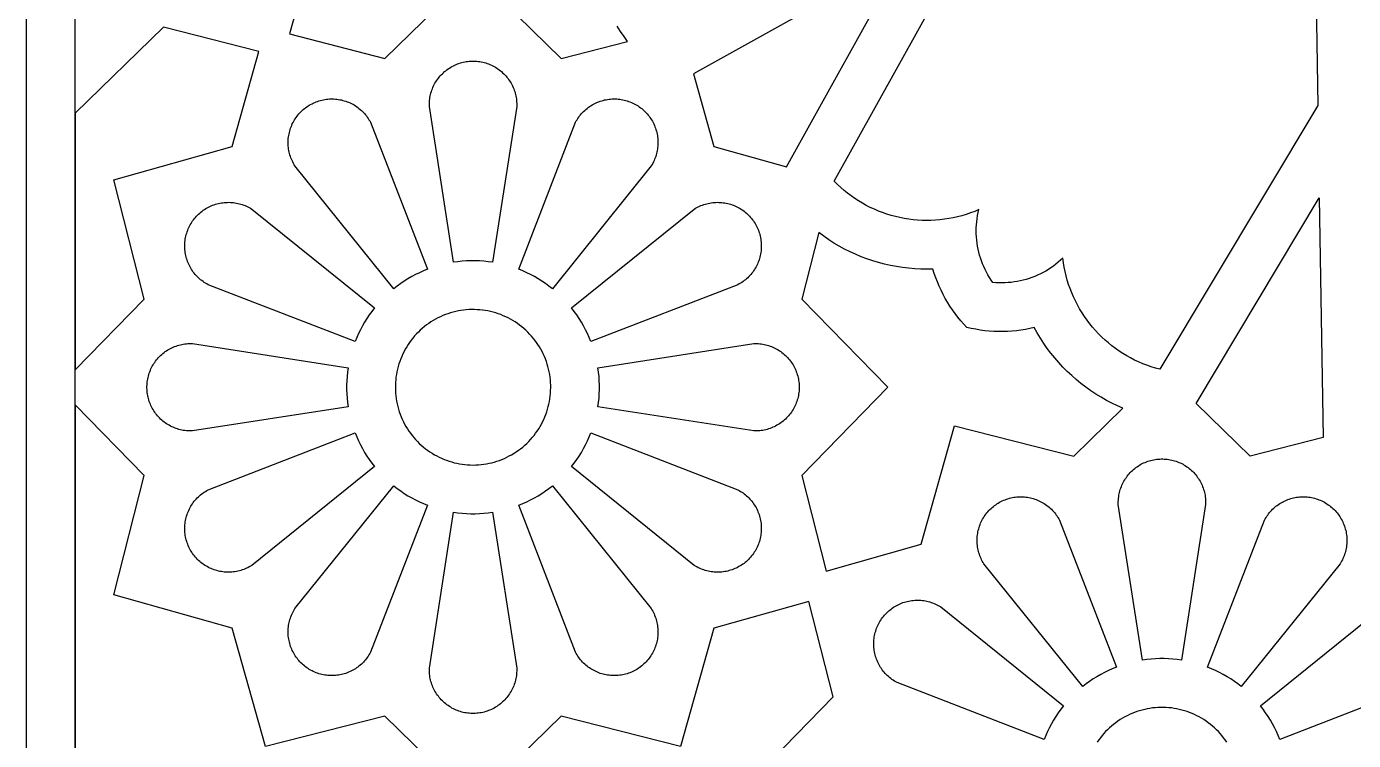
# Model space of a CAD drawing. Extents: x 0 to 1266, y 0 to 1438.
# Drawn here: x 318.7 to 590.9, y 423.7 to 570.1 of the extents above; entities that cross this region are included whole.
import ezdxf

# ---------------------------------------------------------------- set-up
doc = ezdxf.new("R2010")
doc.units = 0
doc.layers.add('Default_Layer', color=1, linetype='CONTINUOUS')

msp = doc.modelspace()

# ---------------------------------------------------------------- linework, layer by layer
at = {"layer": 'Default_Layer'}
for points in [[(318.66, 1338.2), (947.76, 1338.2), (947.76, 100), (318.66, 100), (318.66, 1338.2)], [(328.66, 110), (328.66, 1328.2), (937.76, 1328.2), (937.76, 110), (328.66, 110)], [(474.56, 541.36), (498.45, 584.34), (455.47, 560.45), (459.65, 545.54), (474.56, 541.36)], [(328.66, 499.76), (342.8, 514.23), (336.55, 538.72), (360.88, 545.54), (366.35, 565.03), (346.74, 570.03), (328.66, 552.37), (328.66, 499.76)], [(414.25, 521.79), (413.37, 521.91), (412.49, 522), (411.6, 522.06), (410.71, 522.09), (409.82, 522.09), (408.93, 522.06), (408.05, 522), (407.16, 521.91), (406.28, 521.79), (401.31, 553.74), (401.31, 554.05), (401.31, 554.36), (401.32, 554.67), (401.35, 554.98), (401.38, 555.28), (401.43, 555.59), (401.49, 555.9), (401.56, 556.2), (401.63, 556.5), (401.72, 556.8), (401.82, 557.09), (401.93, 557.38), (402.05, 557.67), (402.18, 557.95), (402.32, 558.23), (402.46, 558.5), (402.62, 558.77), (402.79, 559.03), (402.96, 559.29), (403.15, 559.54), (403.34, 559.78), (403.54, 560.02), (403.75, 560.25), (403.97, 560.47), (404.19, 560.68), (404.42, 560.89), (404.66, 561.09), (404.91, 561.28), (405.16, 561.46), (405.42, 561.63), (405.68, 561.8), (405.95, 561.95), (406.23, 562.1), (406.51, 562.23), (406.79, 562.36), (407.08, 562.47), (407.37, 562.58), (407.67, 562.67), (407.96, 562.76), (408.27, 562.83), (408.57, 562.9), (408.88, 562.95), (409.18, 562.99), (409.49, 563.02), (409.8, 563.05), (410.11, 563.06), (410.42, 563.06), (410.73, 563.05), (411.04, 563.02), (411.35, 562.99), (411.66, 562.95), (411.96, 562.9), (412.27, 562.83), (412.57, 562.76), (412.87, 562.67), (413.16, 562.58), (413.46, 562.47), (413.74, 562.36), (414.03, 562.23), (414.31, 562.1), (414.58, 561.95), (414.85, 561.8), (415.12, 561.63), (415.37, 561.46), (415.63, 561.28), (415.87, 561.09), (416.11, 560.89), (416.34, 560.68), (416.57, 560.47), (416.78, 560.25), (416.99, 560.02), (417.19, 559.78), (417.39, 559.54), (417.57, 559.29), (417.75, 559.03), (417.91, 558.77), (418.07, 558.5), (418.22, 558.23), (418.36, 557.95), (418.49, 557.67), (418.61, 557.38), (418.71, 557.09), (418.81, 556.8), (418.9, 556.5), (418.98, 556.2), (419.05, 555.9), (419.1, 555.59), (419.15, 555.28), (419.19, 554.98), (419.21, 554.67), (419.23, 554.36), (419.23, 554.05), (419.22, 553.74), (414.25, 521.79)], [(400.9, 520.35), (400.08, 520.01), (399.27, 519.65), (398.47, 519.26), (397.68, 518.84), (396.91, 518.4), (396.16, 517.92), (395.42, 517.43), (394.7, 516.91), (394, 516.36), (373.72, 541.54), (373.56, 541.81), (373.41, 542.08), (373.27, 542.36), (373.13, 542.64), (373.01, 542.92), (372.9, 543.21), (372.79, 543.5), (372.7, 543.8), (372.62, 544.1), (372.55, 544.4), (372.48, 544.7), (372.43, 545.01), (372.39, 545.32), (372.36, 545.63), (372.34, 545.94), (372.34, 546.25), (372.34, 546.56), (372.35, 546.87), (372.37, 547.18), (372.41, 547.49), (372.45, 547.79), (372.51, 548.1), (372.58, 548.4), (372.65, 548.7), (372.74, 549), (372.84, 549.3), (372.95, 549.59), (373.06, 549.87), (373.19, 550.16), (373.33, 550.44), (373.48, 550.71), (373.63, 550.98), (373.8, 551.24), (373.97, 551.5), (374.16, 551.75), (374.35, 551.99), (374.55, 552.23), (374.76, 552.46), (374.97, 552.68), (375.2, 552.9), (375.43, 553.11), (375.67, 553.3), (375.91, 553.5), (376.16, 553.68), (376.42, 553.85), (376.68, 554.02), (376.95, 554.17), (377.23, 554.32), (377.5, 554.45), (377.79, 554.58), (378.08, 554.7), (378.37, 554.8), (378.66, 554.9), (378.96, 554.99), (379.26, 555.06), (379.57, 555.13), (379.87, 555.18), (380.18, 555.23), (380.49, 555.26), (380.8, 555.28), (381.11, 555.29), (381.42, 555.29), (381.73, 555.28), (382.04, 555.26), (382.35, 555.23), (382.65, 555.19), (382.96, 555.14), (383.26, 555.08), (383.57, 555), (383.86, 554.92), (384.16, 554.83), (384.45, 554.72), (384.74, 554.61), (385.03, 554.48), (385.31, 554.35), (385.58, 554.2), (385.85, 554.05), (386.12, 553.89), (386.38, 553.72), (386.63, 553.54), (386.87, 553.35), (387.11, 553.15), (387.35, 552.95), (387.57, 552.73), (387.79, 552.51), (388, 552.28), (388.2, 552.05), (388.4, 551.8), (388.58, 551.55), (388.76, 551.3), (388.92, 551.04), (389.08, 550.77), (389.23, 550.5), (400.9, 520.35)], [(426.54, 516.36), (425.83, 516.91), (425.11, 517.43), (424.38, 517.92), (423.62, 518.4), (422.85, 518.84), (422.07, 519.26), (421.27, 519.65), (420.46, 520.01), (419.63, 520.35), (431.3, 550.5), (431.45, 550.77), (431.61, 551.04), (431.78, 551.3), (431.95, 551.55), (432.14, 551.8), (432.33, 552.05), (432.53, 552.28), (432.75, 552.51), (432.96, 552.73), (433.19, 552.95), (433.42, 553.15), (433.66, 553.35), (433.91, 553.54), (434.16, 553.72), (434.42, 553.89), (434.68, 554.05), (434.95, 554.2), (435.23, 554.35), (435.51, 554.48), (435.79, 554.61), (436.08, 554.72), (436.37, 554.83), (436.67, 554.92), (436.97, 555), (437.27, 555.08), (437.57, 555.14), (437.88, 555.19), (438.19, 555.23), (438.5, 555.26), (438.81, 555.28), (439.12, 555.29), (439.43, 555.29), (439.74, 555.28), (440.05, 555.26), (440.36, 555.23), (440.66, 555.18), (440.97, 555.13), (441.27, 555.06), (441.57, 554.99), (441.87, 554.9), (442.17, 554.8), (442.46, 554.7), (442.75, 554.58), (443.03, 554.45), (443.31, 554.32), (443.58, 554.17), (443.85, 554.02), (444.12, 553.85), (444.37, 553.68), (444.62, 553.5), (444.87, 553.3), (445.11, 553.11), (445.34, 552.9), (445.56, 552.68), (445.78, 552.46), (445.99, 552.23), (446.19, 551.99), (446.38, 551.75), (446.56, 551.5), (446.74, 551.24), (446.9, 550.98), (447.06, 550.71), (447.21, 550.44), (447.34, 550.16), (447.47, 549.87), (447.59, 549.59), (447.7, 549.3), (447.79, 549), (447.88, 548.7), (447.96, 548.4), (448.02, 548.1), (448.08, 547.79), (448.13, 547.49), (448.16, 547.18), (448.18, 546.87), (448.2, 546.56), (448.2, 546.25), (448.19, 545.94), (448.17, 545.63), (448.14, 545.32), (448.1, 545.01), (448.05, 544.7), (447.99, 544.4), (447.92, 544.1), (447.83, 543.8), (447.74, 543.5), (447.64, 543.21), (447.52, 542.92), (447.4, 542.64), (447.27, 542.36), (447.13, 542.08), (446.97, 541.81), (446.81, 541.54), (426.54, 516.36)], [(390.06, 512.42), (389.52, 511.72), (388.99, 511), (388.5, 510.26), (388.03, 509.51), (387.58, 508.74), (387.16, 507.95), (386.77, 507.15), (386.41, 506.34), (386.07, 505.52), (355.92, 517.19), (355.65, 517.34), (355.38, 517.5), (355.12, 517.66), (354.87, 517.84), (354.62, 518.03), (354.38, 518.22), (354.14, 518.42), (353.91, 518.63), (353.69, 518.85), (353.48, 519.08), (353.27, 519.31), (353.07, 519.55), (352.88, 519.79), (352.7, 520.05), (352.53, 520.31), (352.37, 520.57), (352.22, 520.84), (352.07, 521.12), (351.94, 521.4), (351.82, 521.68), (351.7, 521.97), (351.6, 522.26), (351.5, 522.56), (351.42, 522.86), (351.35, 523.16), (351.28, 523.46), (351.23, 523.77), (351.19, 524.08), (351.16, 524.39), (351.14, 524.69), (351.13, 525.01), (351.13, 525.32), (351.14, 525.63), (351.16, 525.94), (351.2, 526.24), (351.24, 526.55), (351.3, 526.86), (351.36, 527.16), (351.44, 527.46), (351.52, 527.76), (351.62, 528.06), (351.73, 528.35), (351.84, 528.63), (351.97, 528.92), (352.11, 529.2), (352.25, 529.47), (352.41, 529.74), (352.57, 530), (352.74, 530.26), (352.93, 530.51), (353.12, 530.76), (353.32, 531), (353.52, 531.23), (353.74, 531.45), (353.96, 531.67), (354.19, 531.87), (354.43, 532.07), (354.67, 532.27), (354.92, 532.45), (355.18, 532.62), (355.44, 532.79), (355.71, 532.95), (355.99, 533.09), (356.26, 533.23), (356.55, 533.36), (356.83, 533.48), (357.13, 533.58), (357.42, 533.68), (357.72, 533.77), (358.02, 533.85), (358.32, 533.91), (358.63, 533.97), (358.94, 534.01), (359.24, 534.05), (359.55, 534.07), (359.86, 534.08), (360.17, 534.09), (360.48, 534.08), (360.79, 534.06), (361.1, 534.03), (361.41, 533.99), (361.72, 533.94), (362.02, 533.88), (362.32, 533.8), (362.62, 533.72), (362.92, 533.63), (363.21, 533.53), (363.5, 533.41), (363.79, 533.29), (364.07, 533.16), (364.34, 533.01), (364.61, 532.86), (364.88, 532.7), (390.06, 512.42)], [(434.46, 505.52), (434.12, 506.34), (433.76, 507.15), (433.37, 507.95), (432.95, 508.74), (432.51, 509.51), (432.04, 510.26), (431.54, 511), (431.02, 511.72), (430.47, 512.42), (455.66, 532.7), (455.92, 532.86), (456.19, 533.01), (456.47, 533.16), (456.75, 533.29), (457.03, 533.41), (457.32, 533.53), (457.62, 533.63), (457.91, 533.72), (458.21, 533.8), (458.51, 533.88), (458.82, 533.94), (459.12, 533.99), (459.43, 534.03), (459.74, 534.06), (460.05, 534.08), (460.36, 534.09), (460.67, 534.08), (460.98, 534.07), (461.29, 534.05), (461.6, 534.01), (461.91, 533.97), (462.21, 533.91), (462.52, 533.85), (462.82, 533.77), (463.11, 533.68), (463.41, 533.58), (463.7, 533.48), (463.99, 533.36), (464.27, 533.23), (464.55, 533.09), (464.82, 532.95), (465.09, 532.79), (465.35, 532.62), (465.61, 532.45), (465.86, 532.27), (466.1, 532.07), (466.34, 531.87), (466.57, 531.67), (466.8, 531.45), (467.01, 531.23), (467.22, 531), (467.42, 530.76), (467.61, 530.51), (467.79, 530.26), (467.96, 530), (468.13, 529.74), (468.28, 529.47), (468.43, 529.2), (468.57, 528.92), (468.69, 528.63), (468.81, 528.35), (468.92, 528.06), (469.01, 527.76), (469.1, 527.46), (469.17, 527.16), (469.24, 526.86), (469.29, 526.55), (469.34, 526.24), (469.37, 525.94), (469.39, 525.63), (469.41, 525.32), (469.41, 525.01), (469.4, 524.69), (469.38, 524.39), (469.35, 524.08), (469.3, 523.77), (469.25, 523.46), (469.19, 523.16), (469.12, 522.86), (469.03, 522.56), (468.94, 522.26), (468.83, 521.97), (468.72, 521.68), (468.6, 521.4), (468.46, 521.12), (468.32, 520.84), (468.16, 520.57), (468, 520.31), (467.83, 520.05), (467.65, 519.79), (467.46, 519.55), (467.26, 519.31), (467.06, 519.08), (466.84, 518.85), (466.62, 518.63), (466.39, 518.42), (466.16, 518.22), (465.92, 518.03), (465.67, 517.84), (465.41, 517.66), (465.15, 517.5), (464.88, 517.34), (464.61, 517.19), (434.46, 505.52)], [(584.68, 485.85), (569.69, 482.01), (558.61, 492.83), (583.89, 535.01), (584.68, 485.85)], [(481.21, 527.87), (477.73, 514.23), (495.39, 496.15), (477.73, 478.08), (482.74, 458.47), (502.22, 463.94), (509.05, 488.27), (533.53, 482.01), (543.6, 491.85), (542.45, 492.35), (541.32, 492.89), (540.21, 493.47), (539.12, 494.09), (538.05, 494.74), (537.01, 495.43), (535.98, 496.16), (534.99, 496.92), (534.02, 497.72), (533.08, 498.54), (532.16, 499.4), (531.28, 500.29), (530.43, 501.21), (529.61, 502.16), (528.82, 503.13), (528.07, 504.14), (527.35, 505.16), (526.67, 506.21), (526.02, 507.29), (525.42, 508.38), (524.51, 508.18), (523.59, 508), (522.67, 507.85), (521.75, 507.73), (520.82, 507.64), (519.89, 507.58), (518.96, 507.56), (518.03, 507.56), (517.1, 507.6), (516.17, 507.66), (515.25, 507.76), (514.32, 507.88), (513.41, 508.04), (512.49, 508.22), (511.59, 508.44), (510.95, 509.11), (510.33, 509.81), (509.74, 510.53), (509.17, 511.27), (508.62, 512.02), (508.1, 512.79), (507.61, 513.58), (507.14, 514.39), (506.69, 515.21), (506.28, 516.04), (505.89, 516.89), (505.53, 517.75), (505.2, 518.62), (504.9, 519.5), (504.63, 520.39), (503.37, 520.37), (502.12, 520.39), (500.87, 520.45), (499.62, 520.56), (498.38, 520.71), (497.14, 520.91), (495.91, 521.14), (494.68, 521.42), (493.47, 521.74), (492.27, 522.1), (491.09, 522.5), (489.91, 522.94), (488.76, 523.43), (487.62, 523.95), (486.5, 524.51), (485.39, 525.11), (484.32, 525.74), (483.26, 526.42), (482.22, 527.13), (481.21, 527.87)], [(394.83, 492.19), (394.97, 491.66), (395.14, 491.13), (395.32, 490.61), (395.52, 490.09), (395.74, 489.59), (395.98, 489.09), (396.23, 488.59), (396.5, 488.11), (396.79, 487.64), (397.1, 487.18), (397.41, 486.72), (397.75, 486.28), (398.1, 485.85), (398.46, 485.44), (398.84, 485.04), (399.24, 484.65), (399.64, 484.27), (400.06, 483.91), (400.49, 483.56), (400.94, 483.23), (401.39, 482.91), (401.85, 482.61), (402.33, 482.33), (402.81, 482.06), (403.31, 481.81), (403.81, 481.58), (404.32, 481.36), (404.84, 481.17), (405.36, 480.99), (405.89, 480.83), (406.42, 480.68), (406.96, 480.56), (407.51, 480.45), (408.05, 480.37), (408.6, 480.3), (409.15, 480.25), (409.71, 480.22), (410.26, 480.21), (410.81, 480.22), (411.37, 480.25), (411.92, 480.3), (412.47, 480.37), (413.01, 480.45), (413.56, 480.56), (414.1, 480.68), (414.63, 480.82), (415.16, 480.98), (415.68, 481.16), (416.2, 481.36), (416.71, 481.57), (417.21, 481.81), (417.71, 482.06), (418.19, 482.32), (418.67, 482.61), (419.13, 482.91), (419.59, 483.22), (420.03, 483.55), (420.46, 483.9), (420.88, 484.26), (421.29, 484.64), (421.68, 485.02), (422.06, 485.43), (422.42, 485.84), (422.78, 486.27), (423.11, 486.71), (423.43, 487.16), (423.74, 487.63), (424.02, 488.1), (424.29, 488.58), (424.55, 489.07), (424.79, 489.57), (425.01, 490.08), (425.21, 490.59), (425.39, 491.12), (425.56, 491.64), (425.7, 492.18), (425.83, 492.72), (425.94, 493.26), (426.03, 493.8), (426.11, 494.35), (426.16, 494.9), (426.19, 495.46), (426.21, 496.01), (426.2, 496.56), (426.18, 497.12), (426.14, 497.67), (426.08, 498.22), (425.99, 498.76), (425.89, 499.31), (425.78, 499.85), (425.64, 500.38), (425.48, 500.92), (425.31, 501.44), (425.11, 501.96), (424.9, 502.47), (424.68, 502.98), (424.43, 503.47), (424.17, 503.96), (423.89, 504.44), (423.59, 504.9), (423.28, 505.36), (422.95, 505.81), (422.61, 506.24), (422.25, 506.66), (421.88, 507.07), (421.5, 507.47), (421.1, 507.85), (420.68, 508.22), (420.26, 508.58), (419.82, 508.92), (419.37, 509.24), (418.91, 509.55), (418.44, 509.84), (417.96, 510.12), (417.47, 510.37), (416.98, 510.62), (416.47, 510.84), (415.96, 511.05), (415.44, 511.24), (414.91, 511.41), (414.38, 511.56), (413.84, 511.69), (413.3, 511.81), (412.76, 511.9), (412.21, 511.98), (411.66, 512.04), (411.1, 512.07), (410.55, 512.09), (410, 512.09), (409.45, 512.08), (408.89, 512.04), (408.34, 511.98), (407.79, 511.9), (407.25, 511.81), (406.71, 511.69), (406.17, 511.56), (405.64, 511.41), (405.11, 511.24), (404.59, 511.05), (404.08, 510.85), (403.57, 510.62), (403.07, 510.38), (402.58, 510.12), (402.1, 509.85), (401.63, 509.56), (401.17, 509.25), (400.73, 508.93), (400.29, 508.59), (399.86, 508.23), (399.45, 507.86), (399.05, 507.48), (398.66, 507.09), (398.29, 506.68), (397.93, 506.25), (397.59, 505.82), (397.26, 505.37), (396.95, 504.92), (396.65, 504.45), (396.37, 503.97), (396.11, 503.49), (395.87, 502.99), (395.64, 502.49), (395.43, 501.97), (395.23, 501.46), (395.06, 500.93), (394.9, 500.4), (394.76, 499.86), (394.64, 499.32), (394.54, 498.78), (394.46, 498.23), (394.4, 497.68), (394.36, 497.13), (394.33, 496.58), (394.33, 496.02), (394.34, 495.47), (394.37, 494.92), (394.43, 494.37), (394.5, 493.82), (394.59, 493.27), (394.7, 492.73), (394.83, 492.19)], [(384.63, 500.14), (384.51, 499.26), (384.42, 498.38), (384.36, 497.49), (384.33, 496.6), (384.33, 495.71), (384.36, 494.82), (384.42, 493.93), (384.51, 493.05), (384.63, 492.17), (352.69, 487.2), (352.38, 487.19), (352.07, 487.2), (351.76, 487.21), (351.45, 487.24), (351.14, 487.27), (350.83, 487.32), (350.53, 487.38), (350.22, 487.44), (349.92, 487.52), (349.62, 487.61), (349.33, 487.71), (349.04, 487.82), (348.75, 487.94), (348.47, 488.06), (348.19, 488.2), (347.92, 488.35), (347.65, 488.51), (347.39, 488.68), (347.13, 488.85), (346.88, 489.03), (346.64, 489.23), (346.4, 489.43), (346.17, 489.64), (345.95, 489.86), (345.74, 490.08), (345.53, 490.31), (345.33, 490.55), (345.14, 490.8), (344.96, 491.05), (344.79, 491.31), (344.63, 491.57), (344.47, 491.84), (344.33, 492.11), (344.19, 492.39), (344.07, 492.68), (343.95, 492.97), (343.85, 493.26), (343.75, 493.55), (343.67, 493.85), (343.59, 494.15), (343.53, 494.46), (343.47, 494.76), (343.43, 495.07), (343.4, 495.38), (343.38, 495.69), (343.37, 496), (343.37, 496.31), (343.38, 496.62), (343.4, 496.93), (343.43, 497.24), (343.47, 497.55), (343.53, 497.85), (343.59, 498.16), (343.67, 498.46), (343.75, 498.76), (343.85, 499.05), (343.95, 499.34), (344.07, 499.63), (344.19, 499.92), (344.33, 500.2), (344.47, 500.47), (344.63, 500.74), (344.79, 501), (344.96, 501.26), (345.14, 501.51), (345.33, 501.76), (345.53, 502), (345.74, 502.23), (345.95, 502.45), (346.17, 502.67), (346.4, 502.88), (346.64, 503.08), (346.88, 503.27), (347.13, 503.46), (347.39, 503.63), (347.65, 503.8), (347.92, 503.96), (348.19, 504.11), (348.47, 504.24), (348.75, 504.37), (349.04, 504.49), (349.33, 504.6), (349.62, 504.7), (349.92, 504.79), (350.22, 504.87), (350.53, 504.93), (350.83, 504.99), (351.14, 505.04), (351.45, 505.07), (351.76, 505.1), (352.07, 505.11), (352.38, 505.12), (352.69, 505.11), (384.63, 500.14)], [(435.9, 492.17), (436.02, 493.05), (436.11, 493.93), (436.17, 494.82), (436.21, 495.71), (436.21, 496.6), (436.17, 497.49), (436.11, 498.38), (436.02, 499.26), (435.9, 500.14), (467.85, 505.11), (468.16, 505.12), (468.47, 505.11), (468.78, 505.1), (469.09, 505.07), (469.4, 505.04), (469.7, 504.99), (470.01, 504.93), (470.31, 504.87), (470.61, 504.79), (470.91, 504.7), (471.2, 504.6), (471.5, 504.49), (471.78, 504.37), (472.06, 504.24), (472.34, 504.11), (472.62, 503.96), (472.88, 503.8), (473.15, 503.63), (473.4, 503.46), (473.65, 503.27), (473.89, 503.08), (474.13, 502.88), (474.36, 502.67), (474.58, 502.45), (474.8, 502.23), (475, 502), (475.2, 501.76), (475.39, 501.51), (475.57, 501.26), (475.75, 501), (475.91, 500.74), (476.06, 500.47), (476.21, 500.2), (476.34, 499.92), (476.47, 499.63), (476.58, 499.34), (476.69, 499.05), (476.78, 498.76), (476.87, 498.46), (476.94, 498.16), (477.01, 497.85), (477.06, 497.55), (477.1, 497.24), (477.14, 496.93), (477.16, 496.62), (477.17, 496.31), (477.17, 496), (477.16, 495.69), (477.14, 495.38), (477.1, 495.07), (477.06, 494.76), (477.01, 494.46), (476.94, 494.15), (476.87, 493.85), (476.78, 493.55), (476.69, 493.26), (476.58, 492.97), (476.47, 492.68), (476.34, 492.39), (476.21, 492.11), (476.06, 491.84), (475.91, 491.57), (475.75, 491.31), (475.57, 491.05), (475.39, 490.8), (475.2, 490.55), (475, 490.31), (474.8, 490.08), (474.58, 489.86), (474.36, 489.64), (474.13, 489.43), (473.89, 489.23), (473.65, 489.03), (473.4, 488.85), (473.15, 488.68), (472.88, 488.51), (472.62, 488.35), (472.34, 488.2), (472.06, 488.06), (471.78, 487.94), (471.5, 487.82), (471.2, 487.71), (470.91, 487.61), (470.61, 487.52), (470.31, 487.44), (470.01, 487.38), (469.7, 487.32), (469.4, 487.27), (469.09, 487.24), (468.78, 487.21), (468.47, 487.2), (468.16, 487.19), (467.85, 487.2), (435.9, 492.17)], [(328.66, 492.55), (328.66, 336.55), (342.8, 351.02), (336.55, 375.51), (360.88, 382.33), (367.71, 406.67), (392.19, 400.41), (406.67, 414.55), (392.19, 428.69), (367.71, 422.44), (360.88, 446.77), (336.55, 453.59), (342.8, 478.08), (328.66, 492.55)], [(386.07, 486.79), (386.41, 485.97), (386.77, 485.16), (387.16, 484.36), (387.58, 483.57), (388.03, 482.8), (388.5, 482.05), (388.99, 481.31), (389.52, 480.59), (390.06, 479.89), (364.88, 459.61), (364.61, 459.45), (364.34, 459.3), (364.07, 459.15), (363.79, 459.02), (363.5, 458.9), (363.21, 458.78), (362.92, 458.68), (362.62, 458.59), (362.32, 458.51), (362.02, 458.43), (361.72, 458.37), (361.41, 458.32), (361.1, 458.28), (360.79, 458.25), (360.48, 458.23), (360.17, 458.22), (359.86, 458.23), (359.55, 458.24), (359.24, 458.26), (358.94, 458.3), (358.63, 458.34), (358.32, 458.4), (358.02, 458.46), (357.72, 458.54), (357.42, 458.63), (357.13, 458.73), (356.83, 458.83), (356.55, 458.95), (356.26, 459.08), (355.99, 459.22), (355.71, 459.36), (355.44, 459.52), (355.18, 459.69), (354.92, 459.86), (354.67, 460.04), (354.43, 460.24), (354.19, 460.44), (353.96, 460.64), (353.74, 460.86), (353.52, 461.08), (353.32, 461.31), (353.12, 461.55), (352.93, 461.8), (352.74, 462.05), (352.57, 462.31), (352.41, 462.57), (352.25, 462.84), (352.11, 463.11), (351.97, 463.39), (351.84, 463.68), (351.73, 463.96), (351.62, 464.25), (351.52, 464.55), (351.44, 464.85), (351.36, 465.15), (351.3, 465.45), (351.24, 465.76), (351.2, 466.07), (351.16, 466.37), (351.14, 466.68), (351.13, 466.99), (351.13, 467.3), (351.14, 467.62), (351.16, 467.92), (351.19, 468.23), (351.23, 468.54), (351.28, 468.85), (351.35, 469.15), (351.42, 469.45), (351.5, 469.75), (351.6, 470.05), (351.7, 470.34), (351.82, 470.63), (351.94, 470.91), (352.07, 471.19), (352.22, 471.47), (352.37, 471.74), (352.53, 472), (352.7, 472.26), (352.88, 472.52), (353.07, 472.76), (353.27, 473), (353.48, 473.23), (353.69, 473.46), (353.91, 473.68), (354.14, 473.89), (354.38, 474.09), (354.62, 474.28), (354.87, 474.47), (355.12, 474.64), (355.38, 474.81), (355.65, 474.97), (355.92, 475.12), (386.07, 486.79)], [(430.47, 479.89), (431.02, 480.59), (431.54, 481.31), (432.04, 482.05), (432.51, 482.8), (432.95, 483.57), (433.37, 484.36), (433.76, 485.16), (434.12, 485.97), (434.46, 486.79), (464.61, 475.12), (464.88, 474.97), (465.15, 474.81), (465.41, 474.64), (465.67, 474.47), (465.92, 474.28), (466.16, 474.09), (466.39, 473.89), (466.62, 473.68), (466.84, 473.46), (467.06, 473.23), (467.26, 473), (467.46, 472.76), (467.65, 472.52), (467.83, 472.26), (468, 472), (468.16, 471.74), (468.32, 471.47), (468.46, 471.19), (468.6, 470.91), (468.72, 470.63), (468.83, 470.34), (468.94, 470.05), (469.03, 469.75), (469.12, 469.45), (469.19, 469.15), (469.25, 468.85), (469.3, 468.54), (469.35, 468.23), (469.38, 467.92), (469.4, 467.62), (469.41, 467.3), (469.41, 466.99), (469.39, 466.68), (469.37, 466.37), (469.34, 466.07), (469.29, 465.76), (469.24, 465.45), (469.17, 465.15), (469.1, 464.85), (469.01, 464.55), (468.92, 464.25), (468.81, 463.96), (468.69, 463.68), (468.57, 463.39), (468.43, 463.11), (468.28, 462.84), (468.13, 462.57), (467.96, 462.31), (467.79, 462.05), (467.61, 461.8), (467.42, 461.55), (467.22, 461.31), (467.01, 461.08), (466.8, 460.86), (466.57, 460.64), (466.34, 460.44), (466.1, 460.24), (465.86, 460.04), (465.61, 459.86), (465.35, 459.69), (465.09, 459.52), (464.82, 459.36), (464.55, 459.22), (464.27, 459.08), (463.99, 458.95), (463.7, 458.83), (463.41, 458.73), (463.11, 458.63), (462.82, 458.54), (462.52, 458.46), (462.21, 458.4), (461.91, 458.34), (461.6, 458.3), (461.29, 458.26), (460.98, 458.24), (460.67, 458.23), (460.36, 458.22), (460.05, 458.23), (459.74, 458.25), (459.43, 458.28), (459.12, 458.32), (458.82, 458.37), (458.51, 458.43), (458.21, 458.51), (457.91, 458.59), (457.62, 458.68), (457.32, 458.78), (457.03, 458.9), (456.75, 459.02), (456.47, 459.15), (456.19, 459.3), (455.92, 459.45), (455.66, 459.61), (430.47, 479.89)], [(555.6, 440.18), (554.72, 440.31), (553.83, 440.4), (552.94, 440.46), (552.05, 440.49), (551.17, 440.49), (550.28, 440.46), (549.39, 440.4), (548.5, 440.31), (547.62, 440.18), (542.65, 472.13), (542.65, 472.44), (542.65, 472.75), (542.67, 473.06), (542.69, 473.37), (542.73, 473.68), (542.77, 473.99), (542.83, 474.29), (542.9, 474.6), (542.98, 474.9), (543.06, 475.19), (543.16, 475.49), (543.27, 475.78), (543.39, 476.07), (543.52, 476.35), (543.66, 476.63), (543.81, 476.9), (543.96, 477.17), (544.13, 477.43), (544.31, 477.68), (544.49, 477.93), (544.68, 478.18), (544.88, 478.41), (545.09, 478.64), (545.31, 478.87), (545.53, 479.08), (545.77, 479.29), (546.01, 479.49), (546.25, 479.67), (546.5, 479.86), (546.76, 480.03), (547.03, 480.19), (547.29, 480.35), (547.57, 480.49), (547.85, 480.63), (548.13, 480.75), (548.42, 480.87), (548.71, 480.97), (549.01, 481.07), (549.31, 481.15), (549.61, 481.23), (549.91, 481.29), (550.22, 481.34), (550.53, 481.39), (550.83, 481.42), (551.14, 481.44), (551.45, 481.45), (551.77, 481.45), (552.08, 481.44), (552.39, 481.42), (552.69, 481.39), (553, 481.34), (553.31, 481.29), (553.61, 481.23), (553.91, 481.15), (554.21, 481.07), (554.51, 480.97), (554.8, 480.87), (555.09, 480.75), (555.37, 480.63), (555.65, 480.49), (555.93, 480.35), (556.19, 480.19), (556.46, 480.03), (556.72, 479.86), (556.97, 479.67), (557.21, 479.49), (557.45, 479.29), (557.69, 479.08), (557.91, 478.87), (558.13, 478.64), (558.34, 478.41), (558.54, 478.18), (558.73, 477.93), (558.91, 477.68), (559.09, 477.43), (559.26, 477.17), (559.41, 476.9), (559.56, 476.63), (559.7, 476.35), (559.83, 476.07), (559.95, 475.78), (560.06, 475.49), (560.16, 475.19), (560.24, 474.9), (560.32, 474.6), (560.39, 474.29), (560.45, 473.99), (560.49, 473.68), (560.53, 473.37), (560.55, 473.06), (560.57, 472.75), (560.57, 472.44), (560.56, 472.13), (555.6, 440.18)], [(394, 475.95), (394.7, 475.4), (395.42, 474.88), (396.16, 474.39), (396.91, 473.91), (397.68, 473.47), (398.47, 473.05), (399.27, 472.66), (400.08, 472.3), (400.9, 471.96), (389.23, 441.81), (389.08, 441.54), (388.92, 441.27), (388.76, 441.01), (388.58, 440.76), (388.4, 440.51), (388.2, 440.26), (388, 440.03), (387.79, 439.8), (387.57, 439.58), (387.35, 439.36), (387.11, 439.16), (386.87, 438.96), (386.63, 438.77), (386.38, 438.59), (386.12, 438.42), (385.85, 438.26), (385.58, 438.11), (385.31, 437.96), (385.03, 437.83), (384.74, 437.7), (384.45, 437.59), (384.16, 437.48), (383.86, 437.39), (383.57, 437.31), (383.26, 437.23), (382.96, 437.17), (382.65, 437.12), (382.35, 437.08), (382.04, 437.05), (381.73, 437.03), (381.42, 437.02), (381.11, 437.02), (380.8, 437.03), (380.49, 437.05), (380.18, 437.08), (379.87, 437.13), (379.57, 437.18), (379.26, 437.25), (378.96, 437.32), (378.66, 437.41), (378.37, 437.51), (378.08, 437.61), (377.79, 437.73), (377.5, 437.86), (377.23, 437.99), (376.95, 438.14), (376.68, 438.29), (376.42, 438.46), (376.16, 438.63), (375.91, 438.81), (375.67, 439.01), (375.43, 439.2), (375.2, 439.41), (374.97, 439.63), (374.76, 439.85), (374.55, 440.08), (374.35, 440.32), (374.16, 440.56), (373.97, 440.81), (373.8, 441.07), (373.63, 441.33), (373.48, 441.6), (373.33, 441.87), (373.19, 442.15), (373.06, 442.44), (372.95, 442.72), (372.84, 443.01), (372.74, 443.31), (372.65, 443.61), (372.58, 443.91), (372.51, 444.21), (372.45, 444.52), (372.41, 444.82), (372.37, 445.13), (372.35, 445.44), (372.34, 445.75), (372.34, 446.06), (372.34, 446.37), (372.36, 446.68), (372.39, 446.99), (372.43, 447.3), (372.48, 447.61), (372.55, 447.91), (372.62, 448.21), (372.7, 448.51), (372.79, 448.81), (372.9, 449.1), (373.01, 449.39), (373.13, 449.67), (373.27, 449.95), (373.41, 450.23), (373.56, 450.5), (373.72, 450.77), (394, 475.95)], [(419.63, 471.96), (420.46, 472.3), (421.27, 472.66), (422.07, 473.05), (422.85, 473.47), (423.62, 473.91), (424.38, 474.39), (425.11, 474.88), (425.83, 475.4), (426.54, 475.95), (446.81, 450.77), (446.97, 450.5), (447.13, 450.23), (447.27, 449.95), (447.4, 449.67), (447.52, 449.39), (447.64, 449.1), (447.74, 448.81), (447.83, 448.51), (447.92, 448.21), (447.99, 447.91), (448.05, 447.61), (448.1, 447.3), (448.14, 446.99), (448.17, 446.68), (448.19, 446.37), (448.2, 446.06), (448.2, 445.75), (448.18, 445.44), (448.16, 445.13), (448.13, 444.82), (448.08, 444.52), (448.02, 444.21), (447.96, 443.91), (447.88, 443.61), (447.79, 443.31), (447.7, 443.01), (447.59, 442.72), (447.47, 442.44), (447.34, 442.15), (447.21, 441.87), (447.06, 441.6), (446.9, 441.33), (446.74, 441.07), (446.56, 440.81), (446.38, 440.56), (446.19, 440.32), (445.99, 440.08), (445.78, 439.85), (445.56, 439.63), (445.34, 439.41), (445.11, 439.2), (444.87, 439.01), (444.62, 438.81), (444.37, 438.63), (444.12, 438.46), (443.85, 438.29), (443.58, 438.14), (443.31, 437.99), (443.03, 437.86), (442.75, 437.73), (442.46, 437.61), (442.17, 437.51), (441.87, 437.41), (441.57, 437.32), (441.27, 437.25), (440.97, 437.18), (440.66, 437.13), (440.36, 437.08), (440.05, 437.05), (439.74, 437.03), (439.43, 437.02), (439.12, 437.02), (438.81, 437.03), (438.5, 437.05), (438.19, 437.08), (437.88, 437.12), (437.57, 437.17), (437.27, 437.23), (436.97, 437.31), (436.67, 437.39), (436.37, 437.48), (436.08, 437.59), (435.79, 437.7), (435.51, 437.83), (435.23, 437.96), (434.95, 438.11), (434.68, 438.26), (434.42, 438.42), (434.16, 438.59), (433.91, 438.77), (433.66, 438.96), (433.42, 439.16), (433.19, 439.36), (432.96, 439.58), (432.75, 439.8), (432.53, 440.03), (432.33, 440.26), (432.14, 440.51), (431.95, 440.76), (431.78, 441.01), (431.61, 441.27), (431.45, 441.54), (431.3, 441.81), (419.63, 471.96)], [(542.25, 438.74), (541.42, 438.41), (540.61, 438.04), (539.81, 437.65), (539.03, 437.24), (538.26, 436.79), (537.5, 436.32), (536.76, 435.82), (536.04, 435.3), (535.34, 434.76), (515.06, 459.94), (514.9, 460.2), (514.75, 460.48), (514.61, 460.75), (514.48, 461.03), (514.35, 461.32), (514.24, 461.61), (514.14, 461.9), (514.04, 462.2), (513.96, 462.49), (513.89, 462.8), (513.83, 463.1), (513.78, 463.41), (513.74, 463.71), (513.71, 464.02), (513.69, 464.33), (513.68, 464.64), (513.68, 464.95), (513.69, 465.26), (513.72, 465.57), (513.75, 465.88), (513.8, 466.19), (513.85, 466.5), (513.92, 466.8), (514, 467.1), (514.08, 467.4), (514.18, 467.69), (514.29, 467.98), (514.41, 468.27), (514.53, 468.55), (514.67, 468.83), (514.82, 469.11), (514.98, 469.37), (515.14, 469.64), (515.32, 469.89), (515.5, 470.14), (515.69, 470.39), (515.89, 470.63), (516.1, 470.86), (516.31, 471.08), (516.54, 471.29), (516.77, 471.5), (517.01, 471.7), (517.25, 471.89), (517.5, 472.07), (517.76, 472.25), (518.02, 472.41), (518.29, 472.57), (518.57, 472.71), (518.85, 472.85), (519.13, 472.98), (519.42, 473.09), (519.71, 473.2), (520, 473.29), (520.3, 473.38), (520.6, 473.46), (520.91, 473.52), (521.21, 473.58), (521.52, 473.62), (521.83, 473.65), (522.14, 473.68), (522.45, 473.69), (522.76, 473.69), (523.07, 473.68), (523.38, 473.66), (523.69, 473.63), (524, 473.59), (524.3, 473.54), (524.61, 473.47), (524.91, 473.4), (525.21, 473.32), (525.5, 473.22), (525.8, 473.12), (526.08, 473), (526.37, 472.88), (526.65, 472.74), (526.92, 472.6), (527.19, 472.45), (527.46, 472.29), (527.72, 472.11), (527.97, 471.93), (528.22, 471.74), (528.46, 471.55), (528.69, 471.34), (528.91, 471.13), (529.13, 470.91), (529.34, 470.68), (529.54, 470.44), (529.74, 470.2), (529.92, 469.95), (530.1, 469.7), (530.27, 469.43), (530.43, 469.17), (530.57, 468.89), (542.25, 438.74)], [(567.88, 434.76), (567.18, 435.3), (566.46, 435.82), (565.72, 436.32), (564.96, 436.79), (564.19, 437.24), (563.41, 437.65), (562.61, 438.04), (561.8, 438.41), (560.97, 438.74), (572.64, 468.89), (572.79, 469.17), (572.95, 469.43), (573.12, 469.7), (573.3, 469.95), (573.48, 470.2), (573.68, 470.44), (573.88, 470.68), (574.09, 470.91), (574.31, 471.13), (574.53, 471.34), (574.76, 471.55), (575, 471.74), (575.25, 471.93), (575.5, 472.11), (575.76, 472.29), (576.03, 472.45), (576.3, 472.6), (576.57, 472.74), (576.85, 472.88), (577.14, 473), (577.42, 473.12), (577.72, 473.22), (578.01, 473.32), (578.31, 473.4), (578.61, 473.47), (578.92, 473.54), (579.22, 473.59), (579.53, 473.63), (579.84, 473.66), (580.15, 473.68), (580.46, 473.69), (580.77, 473.69), (581.08, 473.68), (581.39, 473.65), (581.7, 473.62), (582.01, 473.58), (582.31, 473.52), (582.62, 473.46), (582.92, 473.38), (583.22, 473.29), (583.51, 473.2), (583.8, 473.09), (584.09, 472.98), (584.37, 472.85), (584.65, 472.71), (584.93, 472.57), (585.2, 472.41), (585.46, 472.25), (585.72, 472.07), (585.97, 471.89), (586.21, 471.7), (586.45, 471.5), (586.68, 471.29), (586.91, 471.08), (587.12, 470.86), (587.33, 470.63), (587.53, 470.39), (587.72, 470.14), (587.9, 469.89), (588.08, 469.64), (588.24, 469.37), (588.4, 469.11), (588.55, 468.83), (588.69, 468.55), (588.81, 468.27), (588.93, 467.98), (589.04, 467.69), (589.14, 467.4), (589.22, 467.1), (589.3, 466.8), (589.37, 466.5), (589.42, 466.19), (589.47, 465.88), (589.5, 465.57), (589.53, 465.26), (589.54, 464.95), (589.54, 464.64), (589.53, 464.33), (589.51, 464.02), (589.48, 463.71), (589.44, 463.41), (589.39, 463.1), (589.33, 462.8), (589.26, 462.49), (589.18, 462.2), (589.08, 461.9), (588.98, 461.61), (588.87, 461.32), (588.74, 461.03), (588.61, 460.75), (588.47, 460.48), (588.32, 460.2), (588.16, 459.94), (567.88, 434.76)], [(406.28, 470.52), (407.16, 470.4), (408.05, 470.31), (408.93, 470.25), (409.82, 470.22), (410.71, 470.22), (411.6, 470.25), (412.49, 470.31), (413.37, 470.4), (414.25, 470.52), (419.22, 438.57), (419.23, 438.26), (419.23, 437.95), (419.21, 437.64), (419.19, 437.33), (419.15, 437.03), (419.1, 436.72), (419.05, 436.41), (418.98, 436.11), (418.9, 435.81), (418.81, 435.51), (418.71, 435.22), (418.61, 434.93), (418.49, 434.64), (418.36, 434.36), (418.22, 434.08), (418.07, 433.81), (417.91, 433.54), (417.75, 433.28), (417.57, 433.02), (417.39, 432.77), (417.19, 432.53), (416.99, 432.29), (416.78, 432.06), (416.57, 431.84), (416.34, 431.63), (416.11, 431.42), (415.87, 431.22), (415.63, 431.03), (415.37, 430.85), (415.12, 430.68), (414.85, 430.51), (414.58, 430.36), (414.31, 430.21), (414.03, 430.08), (413.74, 429.95), (413.46, 429.84), (413.16, 429.73), (412.87, 429.64), (412.57, 429.55), (412.27, 429.48), (411.96, 429.41), (411.66, 429.36), (411.35, 429.32), (411.04, 429.29), (410.73, 429.26), (410.42, 429.25), (410.11, 429.25), (409.8, 429.26), (409.49, 429.29), (409.18, 429.32), (408.88, 429.36), (408.57, 429.41), (408.27, 429.48), (407.96, 429.55), (407.67, 429.64), (407.37, 429.73), (407.08, 429.84), (406.79, 429.95), (406.51, 430.08), (406.23, 430.21), (405.95, 430.36), (405.68, 430.51), (405.42, 430.68), (405.16, 430.85), (404.91, 431.03), (404.66, 431.22), (404.42, 431.42), (404.19, 431.63), (403.97, 431.84), (403.75, 432.06), (403.54, 432.29), (403.34, 432.53), (403.15, 432.77), (402.96, 433.02), (402.79, 433.28), (402.62, 433.54), (402.46, 433.81), (402.32, 434.08), (402.18, 434.36), (402.05, 434.64), (401.93, 434.93), (401.82, 435.22), (401.72, 435.51), (401.63, 435.81), (401.56, 436.11), (401.49, 436.41), (401.43, 436.72), (401.38, 437.03), (401.35, 437.33), (401.32, 437.64), (401.31, 437.95), (401.31, 438.26), (401.31, 438.57), (406.28, 470.52)], [(413.87, 414.55), (428.34, 400.41), (452.83, 406.67), (459.65, 382.33), (479.14, 376.87), (484.15, 396.47), (466.49, 414.55), (484.15, 432.63), (479.14, 452.23), (459.65, 446.77), (452.83, 422.44), (428.34, 428.69), (413.87, 414.55)], [(531.4, 430.82), (530.86, 430.12), (530.34, 429.4), (529.84, 428.66), (529.37, 427.9), (528.92, 427.13), (528.51, 426.35), (528.12, 425.55), (527.75, 424.74), (527.42, 423.92), (497.27, 435.59), (496.99, 435.73), (496.73, 435.89), (496.47, 436.06), (496.21, 436.24), (495.96, 436.42), (495.72, 436.62), (495.48, 436.82), (495.25, 437.03), (495.03, 437.25), (494.82, 437.47), (494.61, 437.7), (494.42, 437.94), (494.23, 438.19), (494.05, 438.44), (493.88, 438.7), (493.71, 438.97), (493.56, 439.24), (493.42, 439.51), (493.28, 439.79), (493.16, 440.08), (493.04, 440.37), (492.94, 440.66), (492.85, 440.95), (492.76, 441.25), (492.69, 441.55), (492.63, 441.86), (492.57, 442.16), (492.53, 442.47), (492.5, 442.78), (492.48, 443.09), (492.47, 443.4), (492.47, 443.71), (492.48, 444.02), (492.51, 444.33), (492.54, 444.64), (492.58, 444.95), (492.64, 445.25), (492.7, 445.56), (492.78, 445.86), (492.87, 446.16), (492.96, 446.45), (493.07, 446.74), (493.19, 447.03), (493.31, 447.31), (493.45, 447.59), (493.59, 447.87), (493.75, 448.14), (493.91, 448.4), (494.09, 448.66), (494.27, 448.91), (494.46, 449.15), (494.66, 449.39), (494.87, 449.62), (495.08, 449.85), (495.31, 450.06), (495.54, 450.27), (495.77, 450.47), (496.02, 450.66), (496.27, 450.85), (496.52, 451.02), (496.79, 451.19), (497.06, 451.34), (497.33, 451.49), (497.61, 451.63), (497.89, 451.75), (498.18, 451.87), (498.47, 451.98), (498.76, 452.08), (499.06, 452.16), (499.36, 452.24), (499.67, 452.31), (499.97, 452.36), (500.28, 452.41), (500.59, 452.44), (500.9, 452.47), (501.21, 452.48), (501.52, 452.48), (501.83, 452.47), (502.14, 452.46), (502.45, 452.43), (502.75, 452.39), (503.06, 452.33), (503.36, 452.27), (503.67, 452.2), (503.97, 452.12), (504.26, 452.02), (504.55, 451.92), (504.84, 451.81), (505.13, 451.69), (505.41, 451.55), (505.69, 451.41), (505.96, 451.26), (506.22, 451.1), (531.4, 430.82)]]:
    msp.add_lwpolyline(points, close=True, dxfattribs=at)
for points in [[(582.33, 630.97), (583.58, 553.95), (551.16, 499.85), (550.27, 500.09), (549.4, 500.36), (548.53, 500.66), (547.67, 500.99), (546.82, 501.35), (545.99, 501.74), (545.17, 502.16), (544.37, 502.6), (543.58, 503.08), (542.81, 503.58), (542.06, 504.11), (541.33, 504.66), (540.61, 505.24), (539.92, 505.84), (539.25, 506.46), (538.59, 507.11), (537.97, 507.78), (537.36, 508.48), (536.78, 509.19), (536.23, 509.92), (535.7, 510.67), (535.2, 511.44), (534.72, 512.23), (534.27, 513.03), (533.85, 513.85), (533.46, 514.68), (533.1, 515.52), (532.76, 516.38), (532.46, 517.25), (532.19, 518.12), (531.94, 519.01), (531.73, 519.9), (531.55, 520.8), (531.4, 521.71), (531.28, 522.62), (530.82, 522.2), (530.34, 521.79), (529.85, 521.39), (529.35, 521.02), (528.83, 520.66), (528.31, 520.32), (527.77, 520), (527.22, 519.7), (526.66, 519.41), (526.09, 519.15), (525.51, 518.9), (524.93, 518.67), (524.33, 518.47), (523.73, 518.28), (523.13, 518.12), (522.52, 517.98), (521.9, 517.85), (521.28, 517.75), (520.66, 517.67), (520.03, 517.61), (519.41, 517.57), (518.78, 517.56), (518.15, 517.56), (517.52, 517.59), (516.9, 517.64), (516.54, 518.15), (516.21, 518.68), (515.89, 519.22), (515.59, 519.78), (515.31, 520.34), (515.05, 520.91), (514.81, 521.49), (514.58, 522.08), (514.38, 522.67), (514.2, 523.27), (514.04, 523.88), (513.9, 524.49), (513.78, 525.11), (513.69, 525.73), (513.61, 526.35), (513.56, 526.98), (513.52, 527.6), (513.51, 528.23), (513.52, 528.86), (513.55, 529.49), (513.6, 530.11), (513.68, 530.73), (513.77, 531.36), (513.89, 531.97), (514.02, 532.59), (514.02, 532.59), (513.18, 532.23), (512.32, 531.91), (511.44, 531.61), (510.56, 531.35), (509.68, 531.12), (508.78, 530.92), (507.88, 530.75), (506.97, 530.61), (506.06, 530.5), (505.14, 530.42), (504.22, 530.38), (503.3, 530.37), (502.38, 530.39), (501.47, 530.44), (500.55, 530.52), (499.64, 530.63), (498.73, 530.78), (497.83, 530.96), (496.94, 531.16), (496.05, 531.4), (495.17, 531.67), (494.3, 531.97), (493.44, 532.3), (492.6, 532.66), (491.77, 533.05), (490.95, 533.47), (490.14, 533.91), (489.35, 534.38), (488.58, 534.88), (487.83, 535.41), (487.1, 535.96), (486.38, 536.54), (485.69, 537.14), (485.01, 537.77), (484.36, 538.41), (515.01, 593.54)], [(378.05, 588.11), (372.58, 568.63), (392.19, 563.62), (410.27, 581.28), (428.34, 563.62), (441.98, 567.1), (441.24, 568.11), (440.53, 569.15), (439.86, 570.2)], [(605.95, 435.59), (575.8, 423.92), (575.8, 423.92), (575.47, 424.74), (575.1, 425.55), (574.71, 426.35), (574.3, 427.13), (573.85, 427.9), (573.38, 428.66), (572.88, 429.4), (572.36, 430.12), (571.82, 430.82), (597, 451.1)], [(564.88, 423.38), (564.57, 423.83), (564.24, 424.27), (563.9, 424.7), (563.54, 425.12), (563.17, 425.53), (562.78, 425.92), (562.39, 426.3), (561.97, 426.66), (561.55, 427.01), (561.11, 427.35), (560.67, 427.67), (560.21, 427.98), (559.74, 428.26), (559.26, 428.54), (558.77, 428.79), (558.28, 429.03), (557.77, 429.25), (557.26, 429.46), (556.75, 429.64), (556.22, 429.81), (555.69, 429.96), (555.16, 430.09), (554.62, 430.21), (554.08, 430.3), (553.53, 430.38), (552.98, 430.43), (552.44, 430.47), (551.89, 430.49), (551.33, 430.49), (550.78, 430.47), (550.24, 430.43), (549.69, 430.38), (549.14, 430.3), (548.6, 430.21), (548.06, 430.09), (547.53, 429.96), (547, 429.81), (546.47, 429.64), (545.96, 429.46), (545.45, 429.25), (544.94, 429.03), (544.45, 428.79), (543.96, 428.54), (543.48, 428.26), (543.01, 427.98), (542.55, 427.67), (542.11, 427.35), (541.67, 427.01), (541.25, 426.66), (540.83, 426.3), (540.44, 425.92), (540.05, 425.53), (539.68, 425.12), (539.32, 424.7), (538.98, 424.27), (538.65, 423.83), (538.34, 423.38)]]:
    msp.add_lwpolyline(points, dxfattribs=at)

doc.saveas('drawing.dxf')
